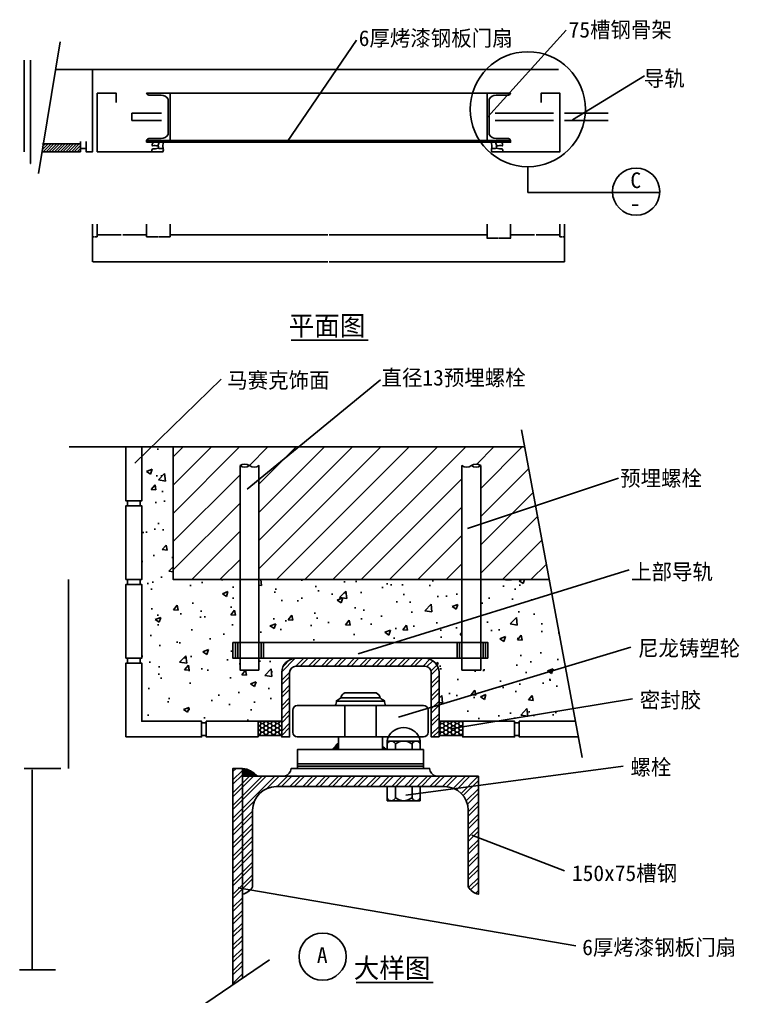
# Model space of a CAD drawing. Header units: metres. Extents: x 375 to 4496, y 270 to 5936.
# Drawn here: x 375 to 2663, y 2831 to 5936 of the extents above; entities that cross this region are included whole.
import ezdxf

# ---------------------------------------------------------------- set-up
doc = ezdxf.new("R2010")
doc.units = ezdxf.units.M
for name, color, linetype in [('2', 2, 'Continuous'), ('3', 3, 'Continuous'), ('4', 4, 'Continuous'), ('7', 7, 'Continuous'), ('BH', 3, 'Continuous'), ('DIM', 3, 'Continuous'), ('TEXT', 3, 'Continuous')]:
    doc.layers.add(name, color=color, linetype=linetype)
doc.dimstyles.get("Standard").update_dxf_attribs({"dimtxt": 2.5, "dimasz": 2.5, "dimexe": 1.25, "dimexo": 0.625, "dimtad": 1, "dimcen": 2.5, "dimazin": 3, "dimtfac": 1, "dimtmove": 0, "dimatfit": 3})

# ---------------------------------------------------------------- blocks, each defined once
blk = doc.blocks.new('_DOT')
at = {"color": 0, "linetype": 'BYBLOCK'}
blk.add_line((-0.35, 0), (-1, 0), dxfattribs=at)
blk = doc.blocks.new('*D8')
for p, q in [((531.54, 4155.53), (531.54, 3905.53)), ((531.29, 3905.53), (531.04, 3905.53)), ((531.54, 3655.53), (531.54, 3905.53)), ((531.54, 3905.53), (531.54, 3905.53)), ((531.79, 3905.53), (532.04, 3905.53))]:
    blk.add_line(p, q)
at = {"layer": 'Defpoints'}
for p in [(531.54, 4155.53), (531.54, 3905.53), (531.54, 3655.53)]:
    blk.add_point(p, dxfattribs=at)
at = {"layer": 'DIM', "insert": (531.54, 3906.655), "char_height": 1, "attachment_point": 5}
blk.add_mtext('100', dxfattribs=at)
blk = doc.blocks.new('*D9')
for p, q in [((531.54, 3655.53), (531.54, 3605.53)), ((531.29, 3605.53), (531.04, 3605.53)), ((531.54, 3555.53), (531.54, 3605.53)), ((531.54, 3605.53), (531.54, 3605.53)), ((531.79, 3605.53), (532.04, 3605.53))]:
    blk.add_line(p, q)
at = {"layer": 'Defpoints'}
for p in [(531.54, 3655.53), (531.54, 3605.53), (531.54, 3555.53)]:
    blk.add_point(p, dxfattribs=at)
at = {"layer": 'DIM', "insert": (531.54, 3606.655), "char_height": 1, "attachment_point": 5}
blk.add_mtext('20', dxfattribs=at)
blk = doc.blocks.new('*D17')
for p, q in [((2107.71, 5284.87), (2107.71, 5165.27)), ((607.71, 5259.87), (607.71, 5165.27)), ((607.96, 5165.27), (1355.71, 5165.27)), ((1359.71, 5165.27), (2107.46, 5165.27))]:
    blk.add_line(p, q)
at = {"layer": 'Defpoints'}
for p in [(2107.71, 5284.87), (607.71, 5259.87), (607.71, 5165.27)]:
    blk.add_point(p, dxfattribs=at)
at = {"layer": 'DIM', "insert": (1357.71, 5165.27), "char_height": 1, "attachment_point": 5}
blk.add_mtext('1500', dxfattribs=at)
blk = doc.blocks.new('*D18')
for p, q in [((1936.21, 5284.87), (1936.21, 5251.12)), ((2092.71, 5284.87), (2092.71, 5251.12)), ((2011.96, 5251.12), (1935.96, 5251.12)), ((2092.96, 5251.12), (2016.96, 5251.12))]:
    blk.add_line(p, q)
at = {"layer": 'Defpoints'}
for p in [(1936.21, 5284.87), (2092.71, 5284.87), (2092.71, 5251.12)]:
    blk.add_point(p, dxfattribs=at)
at = {"layer": 'DIM', "insert": (2014.46, 5251.12), "char_height": 1, "attachment_point": 5}
blk.add_mtext('156.5', dxfattribs=at)
blk = doc.blocks.new('*D19')
for p, q in [((389.78, 5806.49), (389.78, 5660.99)), ((389.53, 5660.99), (389.28, 5660.99)), ((389.78, 5515.49), (389.78, 5660.99)), ((389.78, 5660.99), (389.78, 5660.99)), ((390.03, 5660.99), (390.28, 5660.99))]:
    blk.add_line(p, q)
at = {"layer": 'Defpoints'}
for p in [(389.78, 5806.49), (389.78, 5660.99), (389.78, 5515.49)]:
    blk.add_point(p, dxfattribs=at)
at = {"layer": 'DIM', "insert": (389.78, 5662.115), "char_height": 1, "attachment_point": 5}
blk.add_mtext('0', dxfattribs=at)
blk = doc.blocks.new('*D20')
for p, q in [((410.14, 5776.49), (410.14, 5753.99)), ((409.89, 5753.99), (409.64, 5753.99)), ((410.14, 5731.49), (410.14, 5753.99)), ((410.14, 5753.99), (410.14, 5753.99)), ((410.39, 5753.99), (410.64, 5753.99))]:
    blk.add_line(p, q)
at = {"layer": 'Defpoints'}
for p in [(410.14, 5776.49), (410.14, 5753.99), (410.14, 5731.49)]:
    blk.add_point(p, dxfattribs=at)
at = {"layer": 'DIM', "insert": (410.14, 5755.115), "char_height": 1, "attachment_point": 5}
blk.add_mtext('0', dxfattribs=at)
blk = doc.blocks.new('*D21')
for p, q in [((409.89, 5716.49), (409.64, 5716.49)), ((410.14, 5731.49), (410.14, 5716.49)), ((410.14, 5701.49), (410.14, 5716.49)), ((410.14, 5716.49), (410.14, 5716.49)), ((410.39, 5716.49), (410.64, 5716.49))]:
    blk.add_line(p, q)
at = {"layer": 'Defpoints'}
for p in [(410.14, 5731.49), (410.14, 5716.49), (410.14, 5701.49)]:
    blk.add_point(p, dxfattribs=at)
at = {"layer": 'DIM', "insert": (410.14, 5717.615), "char_height": 1, "attachment_point": 5}
blk.add_mtext('0', dxfattribs=at)
blk = doc.blocks.new('*D22')
for p, q in [((854.21, 5284.87), (854.21, 5251.12)), ((1861.21, 5284.87), (1861.21, 5251.12)), ((854.46, 5251.12), (1355.71, 5251.12)), ((1359.71, 5251.12), (1860.96, 5251.12))]:
    blk.add_line(p, q)
at = {"layer": 'Defpoints'}
for p in [(854.21, 5284.87), (1861.21, 5284.87), (854.21, 5251.12)]:
    blk.add_point(p, dxfattribs=at)
at = {"layer": 'DIM', "insert": (1357.71, 5251.12), "char_height": 1, "attachment_point": 5}
blk.add_mtext('1007', dxfattribs=at)
blk = doc.blocks.new('*D23')
for p, q in [((409.89, 5548.49), (409.64, 5548.49)), ((410.14, 5551.49), (410.14, 5548.49)), ((410.14, 5545.49), (410.14, 5548.49)), ((410.14, 5548.49), (410.14, 5548.49)), ((410.39, 5548.49), (410.64, 5548.49))]:
    blk.add_line(p, q)
at = {"layer": 'Defpoints'}
for p in [(410.14, 5551.49), (410.14, 5548.49), (410.14, 5545.49)]:
    blk.add_point(p, dxfattribs=at)
at = {"layer": 'DIM', "insert": (410.14, 5549.615), "char_height": 1, "attachment_point": 5}
blk.add_mtext('0', dxfattribs=at)
blk = doc.blocks.new('*D24')
for p, q in [((410.14, 5545.49), (410.14, 5477.65)), ((410.14, 5515.49), (410.14, 5477.65)), ((409.89, 5477.65), (409.64, 5477.65)), ((410.14, 5477.65), (410.14, 5477.65)), ((410.39, 5477.65), (410.64, 5477.65))]:
    blk.add_line(p, q)
at = {"layer": 'Defpoints'}
for p in [(410.14, 5545.49), (410.14, 5515.49), (410.14, 5477.65)]:
    blk.add_point(p, dxfattribs=at)
at = {"layer": 'DIM', "insert": (410.14, 5478.775), "char_height": 1, "attachment_point": 5}
blk.add_mtext('0', dxfattribs=at)
blk = doc.blocks.new('*D25')
for p, q in [((410.14, 5701.49), (410.14, 5626.49)), ((409.89, 5626.49), (409.64, 5626.49)), ((410.14, 5551.49), (410.14, 5626.49)), ((410.14, 5626.49), (410.14, 5626.49)), ((410.39, 5626.49), (410.64, 5626.49))]:
    blk.add_line(p, q)
at = {"layer": 'Defpoints'}
for p in [(410.14, 5701.49), (410.14, 5626.49), (410.14, 5551.49)]:
    blk.add_point(p, dxfattribs=at)
at = {"layer": 'DIM', "insert": (410.14, 5627.615), "char_height": 1, "attachment_point": 5}
blk.add_mtext('0', dxfattribs=at)
blk = doc.blocks.new('*D26')
for p, q in [((622.71, 5284.87), (622.71, 5251.12)), ((779.21, 5284.87), (779.21, 5251.12)), ((622.96, 5251.12), (698.46, 5251.12)), ((703.46, 5251.12), (778.96, 5251.12))]:
    blk.add_line(p, q)
at = {"layer": 'Defpoints'}
for p in [(622.71, 5284.87), (779.21, 5284.87), (622.71, 5251.12)]:
    blk.add_point(p, dxfattribs=at)
at = {"layer": 'DIM', "insert": (700.96, 5251.12), "char_height": 1, "attachment_point": 5}
blk.add_mtext('156.5', dxfattribs=at)
blk = doc.blocks.new('*D27')
for p, q in [((607.71, 5284.87), (607.71, 5244.87)), ((622.71, 5284.87), (622.71, 5244.87)), ((607.96, 5244.87), (614.21, 5244.87)), ((616.21, 5244.87), (622.46, 5244.87))]:
    blk.add_line(p, q)
at = {"layer": 'Defpoints'}
for p in [(607.71, 5284.87), (622.71, 5284.87), (607.71, 5244.87)]:
    blk.add_point(p, dxfattribs=at)
at = {"layer": 'DIM', "insert": (615.21, 5244.87), "char_height": 1, "attachment_point": 5}
blk.add_mtext('15', dxfattribs=at)
blk = doc.blocks.new('*D28')
for p, q in [((779.21, 5284.87), (779.21, 5244.87)), ((854.21, 5284.87), (854.21, 5244.87)), ((779.46, 5244.87), (815.71, 5244.87)), ((817.71, 5244.87), (853.96, 5244.87))]:
    blk.add_line(p, q)
at = {"layer": 'Defpoints'}
for p in [(779.21, 5284.87), (854.21, 5284.87), (779.21, 5244.87)]:
    blk.add_point(p, dxfattribs=at)
at = {"layer": 'DIM', "insert": (816.71, 5244.87), "char_height": 1, "attachment_point": 5}
blk.add_mtext('75', dxfattribs=at)
blk = doc.blocks.new('*D29')
for p, q in [((1861.21, 5284.87), (1861.21, 5240.3)), ((1936.21, 5284.87), (1936.21, 5240.3)), ((1897.71, 5240.3), (1860.96, 5240.3)), ((1936.46, 5240.3), (1899.71, 5240.3))]:
    blk.add_line(p, q)
at = {"layer": 'Defpoints'}
for p in [(1861.21, 5284.87), (1936.21, 5284.87), (1936.21, 5240.3)]:
    blk.add_point(p, dxfattribs=at)
at = {"layer": 'DIM', "insert": (1898.71, 5240.3), "char_height": 1, "attachment_point": 5}
blk.add_mtext('75', dxfattribs=at)
blk = doc.blocks.new('*D30')
for p, q in [((410.14, 5806.49), (410.14, 5791.49)), ((409.89, 5791.49), (409.64, 5791.49)), ((410.14, 5776.49), (410.14, 5791.49)), ((410.14, 5791.49), (410.14, 5791.49)), ((410.39, 5791.49), (410.64, 5791.49))]:
    blk.add_line(p, q)
at = {"layer": 'Defpoints'}
for p in [(410.14, 5806.49), (410.14, 5791.49), (410.14, 5776.49)]:
    blk.add_point(p, dxfattribs=at)
at = {"layer": 'DIM', "insert": (410.14, 5792.615), "char_height": 1, "attachment_point": 5}
blk.add_mtext('0', dxfattribs=at)
blk = doc.blocks.new('*D33')
for p, q in [((2092.71, 5284.87), (2092.71, 5244.87)), ((2107.71, 5284.87), (2107.71, 5244.87)), ((2099.21, 5244.87), (2092.46, 5244.87)), ((2107.96, 5244.87), (2101.21, 5244.87))]:
    blk.add_line(p, q)
at = {"layer": 'Defpoints'}
for p in [(2092.71, 5284.87), (2107.71, 5284.87), (2107.71, 5244.87)]:
    blk.add_point(p, dxfattribs=at)
at = {"layer": 'DIM', "insert": (2100.21, 5244.87), "char_height": 1, "attachment_point": 5}
blk.add_mtext('15', dxfattribs=at)

msp = doc.modelspace()

# ---------------------------------------------------------------- hatches: boundary and pattern name
at = {"layer": 'BH'}
h = msp.add_hatch(dxfattribs=at)
h.set_pattern_fill('ANSI31', scale=2)
h.paths.add_polyline_path([(568.71, 5515.49), (568.71, 5540.49), (447.73, 5540.49), (447.73, 5515.49)])
h = msp.add_hatch(dxfattribs=at)
h.set_pattern_fill('AR-CONC')
h.paths.add_polyline_path([(763.81, 3905.53), (758.81, 3905.53), (758.81, 3890.53), (763.81, 3890.53), (763.81, 3705.53), (953.81, 3705.53), (953.81, 3700.53), (968.81, 3700.53), (968.81, 3705.53), (1208.81, 3705.53), (1208.81, 3860.53, -0.41), (1253.81, 3905.53), (1136.31, 3905.53), (1136.31, 3868.03), (1076.31, 3868.03), (1076.31, 3905.53), (1053.81, 3905.53), (1053.81, 3955.53), (1076.31, 3955.53), (1076.31, 4155.53), (863.81, 4155.53), (863.81, 4577.2), (763.81, 4577.2), (763.81, 4405.53), (758.81, 4405.53), (758.81, 4390.53), (763.81, 4390.53), (763.81, 4155.53), (758.81, 4155.53), (758.81, 4140.53), (763.81, 4140.53)])
h.paths.add_polyline_path([(1781.31, 3955.53), (1781.31, 4155.53), (1136.31, 4155.53), (1136.31, 3955.53)])
h.paths.add_polyline_path([(1863.81, 3955.53), (1863.81, 3905.53), (1841.31, 3905.53), (1841.31, 3868.03), (1781.31, 3868.03), (1781.31, 3905.53), (1663.81, 3905.53, -0.41), (1708.81, 3860.53), (1708.81, 3705.53), (1948.81, 3705.53), (1948.81, 3700.53), (1963.81, 3700.53), (1963.81, 3705.53), (2142.35, 3705.53), (2059.06, 4155.53), (1841.31, 4155.53), (1841.31, 3955.53)])
h = msp.add_hatch(dxfattribs=at)
h.set_pattern_fill('ANSI31', scale=20)
h.paths.add_polyline_path([(1781.31, 4518.03, 0.33), (1811.31, 4518.03, -0.33), (1841.31, 4518.03), (1841.31, 4155.53), (2059.06, 4155.53), (1981.01, 4577.2), (863.81, 4577.2), (863.81, 4155.53), (1076.31, 4155.53), (1076.31, 4518.03, -0.33), (1106.31, 4518.03, 0.33), (1136.31, 4518.03), (1136.31, 4155.53), (1781.31, 4155.53)])
h = msp.add_hatch(dxfattribs=at)
h.set_pattern_fill('ANSI32', scale=3)
h.paths.add_polyline_path([(1663.81, 3880.53, -0.41), (1683.81, 3860.53), (1683.81, 3655.53), (1708.81, 3655.53), (1708.81, 3860.53, 0.41), (1663.81, 3905.53), (1253.81, 3905.53, 0.41), (1208.81, 3860.53), (1208.81, 3655.53), (1233.81, 3655.53), (1233.81, 3860.53, -0.41), (1253.81, 3880.53)])
h = msp.add_hatch(dxfattribs=at)
h.set_pattern_fill('HONEY', scale=2.5)
h.paths.add_polyline_path([(1208.81, 3660.53), (1208.81, 3705.53), (1133.81, 3705.53), (1133.81, 3660.53)])
h = msp.add_hatch(dxfattribs=at)
h.set_pattern_fill('HONEY', scale=2.5)
h.paths.add_polyline_path([(1708.81, 3660.53), (1708.81, 3705.53), (1783.81, 3705.53), (1783.81, 3660.53)])
h = msp.add_hatch(dxfattribs=at)
h.set_pattern_fill('SOLID')
h.paths.add_polyline_path([(1388.81, 3615.53), (1388.81, 3637.03, -0.03), (1368.78, 3615.53)])
h = msp.add_hatch(dxfattribs=at)
h.set_pattern_fill('SOLID')
h.paths.add_polyline_path([(1528.81, 3626.05), (1528.81, 3615.53), (1541.91, 3615.53, -0.02)])
h = msp.add_hatch(dxfattribs=at)
h.set_pattern_fill('ANSI32', scale=3)
h.paths.add_polyline_path([(1083.81, 3555.53), (1053.81, 3555.53), (1053.81, 2868.27), (1083.81, 2888.72)])
h.paths.add_polyline_path([(1191.31, 3498.03), (1726.31, 3498.03, -0.41), (1801.31, 3423.03), (1801.31, 3179.14, 0.21), (1833.81, 3155.53), (1833.81, 3530.53), (1083.81, 3530.53), (1083.81, 3155.53, 0.21), (1116.31, 3179.14), (1116.31, 3423.03, -0.41)])
h = msp.add_hatch(dxfattribs=at)
h.set_pattern_fill('SOLID')
h.paths.add_polyline_path([(1131.3, 3530.53, 0.19), (1083.81, 3555.53), (1083.81, 3530.53)])

# ---------------------------------------------------------------- linework, layer by layer
at = {"layer": '2'}
msp.add_line((2088.7, 5776.49), (489.81, 5776.49), dxfattribs=at)
msp.add_lwpolyline([(863.81, 4577.2), (863.81, 4155.53), (2059.06, 4155.53)], dxfattribs=at)
at = {"layer": '3'}
for p, q in [((1936.21, 5701.49), (779.21, 5701.49)), ((827.04, 5638.49), (732.71, 5638.49)), ((732.71, 5638.49), (732.71, 5614.49)), ((2072.16, 5638.49), (1887.45, 5638.49)), ((2246.08, 5638.49), (2107.51, 5638.49)), ((2246.08, 5638.49), (2145.33, 5638.49)), ((827.04, 5614.49), (732.71, 5614.49)), ((2072.16, 5614.49), (1887.45, 5614.49)), ((2246.08, 5614.49), (2107.51, 5614.49)), ((2246.08, 5614.49), (2145.33, 5614.49)), ((1061.31, 3905.53), (1061.31, 3955.53)), ((1068.81, 3905.53), (1068.81, 3955.53)), ((1143.81, 3905.53), (1143.81, 3955.53)), ((1151.31, 3905.53), (1151.31, 3955.53)), ((1766.31, 3905.53), (1766.31, 3955.53)), ((1773.81, 3905.53), (1773.81, 3955.53)), ((1848.81, 3905.53), (1848.81, 3955.53)), ((1856.31, 3905.53), (1856.31, 3955.53)), ((1382.42, 3769.53), (1535.21, 3769.53)), ((1396.06, 3779.45), (1521.57, 3779.45)), ((1408.81, 3655.53), (1408.81, 3755.53)), ((1508.81, 3655.53), (1508.81, 3755.53)), ((1543.81, 3615.53), (1543.81, 3642.32)), ((1569.81, 3642.32), (1543.81, 3642.32)), ((1569.81, 3642.32), (1622.81, 3642.32)), ((1622.81, 3642.32), (1648.81, 3642.32)), ((1648.81, 3615.53), (1648.81, 3642.32)), ((1569.81, 3615.53), (1569.81, 3632.32)), ((1622.81, 3615.53), (1622.81, 3632.32)), ((1258.81, 3563.03), (1658.81, 3563.03)), ((1543.81, 3498.03), (1543.81, 3453.03)), ((1569.81, 3498.03), (1569.81, 3463.03)), ((1622.81, 3498.03), (1622.81, 3463.03)), ((1648.81, 3498.03), (1648.81, 3453.03)), ((1569.81, 3453.03), (1543.81, 3453.03)), ((1569.81, 3453.03), (1622.81, 3453.03)), ((1622.81, 3453.03), (1648.81, 3453.03))]:
    msp.add_line(p, q, dxfattribs=at)
for points in [[(1648.81, 3642.32, 0.29), (1614.17, 3682.24, 0.17), (1578.45, 3682.24, 0.29), (1543.81, 3642.32, 0.29)], [(1543.81, 3634.82, -0.58), (1569.81, 3634.82), (1569.81, 3632.32, -0.38), (1622.81, 3632.32), (1622.81, 3634.82, -0.58), (1648.81, 3634.82)], [(1543.81, 3460.53, 0.58), (1569.81, 3460.53), (1569.81, 3463.03, 0.38), (1622.81, 3463.03), (1622.81, 3460.53, 0.58), (1648.81, 3460.53)]]:
    msp.add_lwpolyline(points, format="xyb", dxfattribs=at)
for centre, radius, start, end in [((891.12, 5517.46), 77.25, 158.73, 167.88), ((1816.5, 5517.46), 77.25, 12.12, 21.27), ((824.44, 5565.42), 39.96, 257.2, 280.76), ((1883.17, 5565.42), 39.96, 259.24, 282.8), ((1091.31, 4538.25), 25.17, 233.42, 306.58), ((1826.31, 4538.25), 25.17, 233.42, 306.58), ((1208.34, 3785.19), 233.5, 313.4, 320.62), ((1680.59, 3801.73), 232.16, 229.17, 233.32)]:
    msp.add_arc(centre, radius, start, end, dxfattribs=at)
at = {"layer": '4'}
for p, q in [((718.81, 4405.53), (718.81, 4390.53)), ((758.81, 4405.53), (758.81, 4390.53)), ((718.81, 4155.53), (718.81, 4140.53)), ((758.81, 4155.53), (758.81, 4140.53)), ((718.81, 3905.53), (718.81, 3890.53)), ((758.81, 3905.53), (758.81, 3890.53)), ((953.81, 3700.53), (968.81, 3700.53)), ((1963.81, 3700.53), (1948.81, 3700.53)), ((953.81, 3660.53), (968.81, 3660.53)), ((1388.81, 3615.53), (1388.81, 3655.53)), ((1528.81, 3615.53), (1528.81, 3655.53)), ((1963.81, 3660.53), (1948.81, 3660.53))]:
    msp.add_line(p, q, dxfattribs=at)
for points in [[(831.27, 5515.49), (622.71, 5515.49), (622.71, 5701.49), (682.71, 5701.49), (682.71, 5671.49)], [(1884.16, 5515.49), (2092.71, 5515.49), (2092.71, 5701.49), (2032.71, 5701.49), (2032.71, 5671.49)], [(713.81, 4577.2), (713.81, 4405.53), (763.81, 4405.53), (763.81, 4577.2)], [(1133.81, 3705.53), (1133.81, 3655.53), (968.81, 3655.53), (968.81, 3705.53), (1208.81, 3705.53)], [(1783.81, 3705.53), (1783.81, 3655.53), (1948.81, 3655.53), (1948.81, 3705.53), (1708.81, 3705.53)], [(2151.6, 3655.53), (1963.81, 3655.53), (1963.81, 3705.53), (2142.35, 3705.53)], [(1053.81, 2868.27), (1053.81, 3555.53), (1083.81, 3555.53), (1083.81, 2888.72)]]:
    msp.add_lwpolyline(points, dxfattribs=at)
for points in [[(854.21, 5551.49), (779.21, 5551.49, -0.17), (786.01, 5557.99), (825.71, 5557.99, 0.28), (847.71, 5569.99), (847.71, 5682.99, 0.28), (825.71, 5694.99), (786.01, 5694.99, -0.17), (779.21, 5701.49), (854.21, 5701.49)], [(1861.21, 5551.49), (1936.21, 5551.49, 0.17), (1929.42, 5557.99), (1889.71, 5557.99, -0.28), (1867.71, 5569.99), (1867.71, 5682.99, -0.28), (1889.71, 5694.99), (1929.42, 5694.99, 0.17), (1936.21, 5701.49), (1861.21, 5701.49)]]:
    msp.add_lwpolyline(points, format="xyb", close=True, dxfattribs=at)
for points in [[(833.27, 5545.49, 0.16), (831.53, 5527.14, -0.21), (831.27, 5515.49), (796.91, 5515.49, -0.32), (798.5, 5525.08, 0.11), (815.59, 5526.45, 0.48), (815.59, 5533.68, 0.13), (797.81, 5534.02, -0.35), (801.03, 5545.49)], [(1874.34, 5545.49, -0.16), (1876.08, 5527.14, 0.21), (1876.34, 5515.49), (1910.7, 5515.49, 0.32), (1909.11, 5525.08, -0.11), (1892.03, 5526.45, -0.48), (1892.03, 5533.68, -0.13), (1909.8, 5534.02, 0.35), (1906.58, 5545.49)], [(1218.81, 3530.53, 0.28), (1239.18, 3555.53), (1258.81, 3555.53), (1258.81, 3615.53), (1658.81, 3615.53), (1658.81, 3555.53), (1678.44, 3555.53, 0.28), (1698.81, 3530.53, 0.28)]]:
    msp.add_lwpolyline(points, format="xyb", dxfattribs=at)
for points in [[(713.81, 4155.53), (763.81, 4155.53), (763.81, 4390.53), (713.81, 4390.53)], [(713.81, 3905.53), (763.81, 3905.53), (763.81, 4140.53), (713.81, 4140.53)], [(713.81, 3655.53), (953.81, 3655.53), (953.81, 3705.53), (763.81, 3705.53), (763.81, 3890.53), (713.81, 3890.53)]]:
    msp.add_lwpolyline(points, close=True, dxfattribs=at)
at = {"layer": '7'}
for p, q in [((568.71, 5540.49), (451.35, 5540.49)), ((568.71, 5525.49), (586.71, 5525.49)), ((1133.81, 3660.53), (1208.81, 3660.53)), ((1783.81, 3660.53), (1708.81, 3660.53)), ((1258.81, 3570.53), (1658.81, 3570.53)), ((1258.81, 3555.53), (1658.81, 3555.53))]:
    msp.add_line(p, q, dxfattribs=at)
for points in [[(607.71, 5776.49), (607.71, 5515.49), (586.71, 5515.49), (586.71, 5548.49)], [(568.71, 5548.49), (568.71, 5515.49), (447.27, 5515.49)]]:
    msp.add_lwpolyline(points, dxfattribs=at)
for points in [[(779.21, 5545.49), (1936.21, 5545.49), (1936.21, 5551.49), (779.21, 5551.49)], [(1863.81, 3905.53), (1053.81, 3905.53), (1053.81, 3955.53), (1863.81, 3955.53)]]:
    msp.add_lwpolyline(points, close=True, dxfattribs=at)
for points in [[(1136.31, 3868.03), (1136.31, 4518.03, -0.33), (1106.31, 4518.03, 0.33), (1076.31, 4518.03), (1076.31, 3868.03)], [(1781.31, 3868.03), (1781.31, 4518.03, 0.33), (1811.31, 4518.03, -0.33), (1841.31, 4518.03), (1841.31, 3868.03)], [(1708.81, 3655.53), (1708.81, 3860.53, 0.41), (1663.81, 3905.53), (1253.81, 3905.53, 0.41), (1208.81, 3860.53), (1208.81, 3655.53), (1233.81, 3655.53), (1233.81, 3860.53, -0.41), (1253.81, 3880.53), (1663.81, 3880.53, -0.41), (1683.81, 3860.53), (1683.81, 3655.53)], [(1243.81, 3670.53), (1243.81, 3740.53, -0.41), (1258.81, 3755.53), (1658.81, 3755.53, -0.41), (1673.81, 3740.53), (1673.81, 3670.53, -0.41), (1658.81, 3655.53), (1258.81, 3655.53, -0.41)], [(1726.31, 3498.03), (1191.31, 3498.03, 0.41), (1116.31, 3423.03), (1116.31, 3179.14, -0.21), (1083.81, 3155.53), (1083.81, 3530.53), (1833.81, 3530.53), (1833.81, 3155.53, -0.21), (1801.31, 3179.14), (1801.31, 3423.03, 0.41)]]:
    msp.add_lwpolyline(points, format="xyb", close=True, dxfattribs=at)
msp.add_lwpolyline([(1538.81, 3755.53, -0.14), (1535.23, 3770.77, -0.05), (1521.57, 3779.45, 0.26), (1508.81, 3795.53), (1408.81, 3795.53, 0.26), (1396.06, 3779.45, -0.05), (1382.39, 3770.77, -0.14), (1378.81, 3755.53)], format="xyb", dxfattribs=at)
at = {"layer": 'BH'}
msp.add_arc((1076.15, 3483.37), 72.57, 40.54, 83.94, dxfattribs=at)
at = {"layer": 'DIM'}
for p, q in [((435.96, 5446.05), (504.23, 5864.92)), ((2163.7, 3590.21), (1970.92, 4631.67)), ((533.04, 4577.2), (1981.01, 4577.2)), ((506.54, 3555.53), (390.45, 3555.53)), ((415.45, 3543.03), (415.45, 2915.74)), ((897.43, 2761.69), (1169.39, 2947.04)), ((489.63, 2915.74), (375.48, 2915.74))]:
    msp.add_line(p, q, dxfattribs=at)
msp.add_circle((1990.94, 5650.45), 182.88, dxfattribs=at)
at = {"layer": 'TEXT'}
for p, q in [((1238.44, 4916.74), (1483.34, 4916.74)), ((1445.25, 2874.97), (1690.14, 2874.97))]:
    msp.add_line(p, q, dxfattribs=at)
msp.add_lwpolyline([(2259.99, 5385.94), (2409.88, 5385.94)], dxfattribs=at)
for centre in [(2334.94, 5388.75), (1338.76, 2957.47)]:
    msp.add_circle(centre, 75, dxfattribs=at)

# ---------------------------------------------------------------- block references
at = {"layer": 'DIM', "xscale": 12.5, "yscale": 12.5, "zscale": 12.5, "rotation": 90}
msp.add_blockref('_DOT', (415.45, 3555.53), dxfattribs=at)

# ---------------------------------------------------------------- texts
at = {"layer": 'TEXT'}
for s, height, p in [('75槽钢骨架', 50, (2120.5, 5878.3)), ('6厚烤漆钢板门扇', 50, (1453.46, 5851.41)), ('导轨', 50, (2359.58, 5723.62)), ('C', 50, (2316.78, 5399.83)), ('-', 50, (2314.96, 5326.57)), ('平面图', 62.5, (1230.77, 4931.68)), ('马赛克饰面', 50, (1035.59, 4764.27)), ('直径13预埋螺栓', 50, (1525.86, 4772.35)), ('预埋螺栓', 50, (2284.17, 4452.77)), ('上部导轨', 50, (2319.1, 4155.48)), ('尼龙铸塑轮', 50, (2340.95, 3912.43)), ('密封胶', 50, (2346.63, 3747.93)), ('螺栓', 50, (2316.94, 3534.67)), ('150x75槽钢', 50, (2131.14, 3197.64)), ('6厚烤漆钢板门扇', 50, (2163.71, 2962.07)), ('A', 50, (1320.47, 2937.36)), ('大样图', 62.5, (1437.58, 2889.91))]:
    msp.add_text(s, height=height, dxfattribs=at).set_placement(p)

# ---------------------------------------------------------------- dimensions: what is measured, and where the dimension line sits
at = {"layer": 'DIM'}
for base, p1, p2, picture, middle in [((389.78, 5660.99), (389.78, 5515.49), (389.78, 5806.49), '*D19', (389.78, 5662.115)), ((410.14, 5791.49), (410.14, 5776.49), (410.14, 5806.49), '*D30', (410.14, 5792.615)), ((410.14, 5753.99), (410.14, 5731.49), (410.14, 5776.49), '*D20', (410.14, 5755.115)), ((410.14, 5716.49), (410.14, 5701.49), (410.14, 5731.49), '*D21', (410.14, 5717.615)), ((410.14, 5626.49), (410.14, 5551.49), (410.14, 5701.49), '*D25', (410.14, 5627.615)), ((410.14, 5548.49), (410.14, 5545.49), (410.14, 5551.49), '*D23', (410.14, 5549.615)), ((410.14, 5477.65), (410.14, 5515.49), (410.14, 5545.49), '*D24', (410.14, 5478.775)), ((607.71, 5165.27), (607.71, 5259.87), (2107.71, 5284.87), '*D17', (1357.71, 5165.27)), ((607.71, 5244.87), (607.71, 5284.87), (622.71, 5284.87), '*D27', (615.21, 5244.87)), ((779.21, 5244.87), (779.21, 5284.87), (854.21, 5284.87), '*D28', (816.71, 5244.87)), ((854.21, 5251.12), (854.21, 5284.87), (1861.21, 5284.87), '*D22', (1357.71, 5251.12)), ((1936.21, 5240.3), (1936.21, 5284.87), (1861.21, 5284.87), '*D29', (1898.71, 5240.3)), ((2107.71, 5244.87), (2107.71, 5284.87), (2092.71, 5284.87), '*D33', (2100.21, 5244.87))]:
    dim = msp.add_linear_dim(base=base, p1=p1, p2=p2, dimstyle='Standard', dxfattribs=at)
    dim.commit()
    dim.dimension.update_dxf_attribs({"geometry": picture, "text_midpoint": middle})
for base, p1, p2, text, picture, middle in [((622.71, 5251.12), (622.71, 5284.87), (779.21, 5284.87), '156.5', '*D26', (700.96, 5251.12)), ((2092.71, 5251.12), (2092.71, 5284.87), (1936.21, 5284.87), '156.5', '*D18', (2014.46, 5251.12)), ((531.54, 3905.53), (531.54, 3655.53), (531.54, 4155.53), '100', '*D8', (531.54, 3906.655)), ((531.54, 3605.53), (531.54, 3555.53), (531.54, 3655.53), '20', '*D9', (531.54, 3606.655))]:
    dim = msp.add_linear_dim(base=base, p1=p1, p2=p2, text=text, dimstyle='Standard', dxfattribs=at)
    dim.commit()
    dim.dimension.update_dxf_attribs({"geometry": picture, "text_midpoint": middle})

# ---------------------------------------------------------------- leaders
for points in [[(1863.67, 5626.49), (2112.9, 5901.92)], [(1226.28, 5547.09), (1446.6, 5870.07)], [(2132.96, 5616.64), (2361.16, 5756.26)], [(1990.94, 5467.57), (1990.94, 5385.94), (2259.99, 5385.94)], [(742.21, 4525.4), (1016.69, 4792.63)], [(1099.03, 4443.01), (1522.12, 4790.86)], [(1798.7, 4318.34), (2279.04, 4477.6)], [(1451.52, 3920.1), (2312.9, 4187.01)], [(1579.71, 3718.33), (2318.24, 3940.79)], [(1744.93, 3681.84), (2323.92, 3776.29)], [(1602.77, 3471.06), (2294.22, 3563.03)], [(1813.03, 3343.03), (2107.29, 3229.57)], [(1070.71, 3175.96), (2142.97, 2991.58)]]:
    msp.add_leader(points, dimstyle='Standard', dxfattribs=at)

doc.saveas('drawing.dxf')
